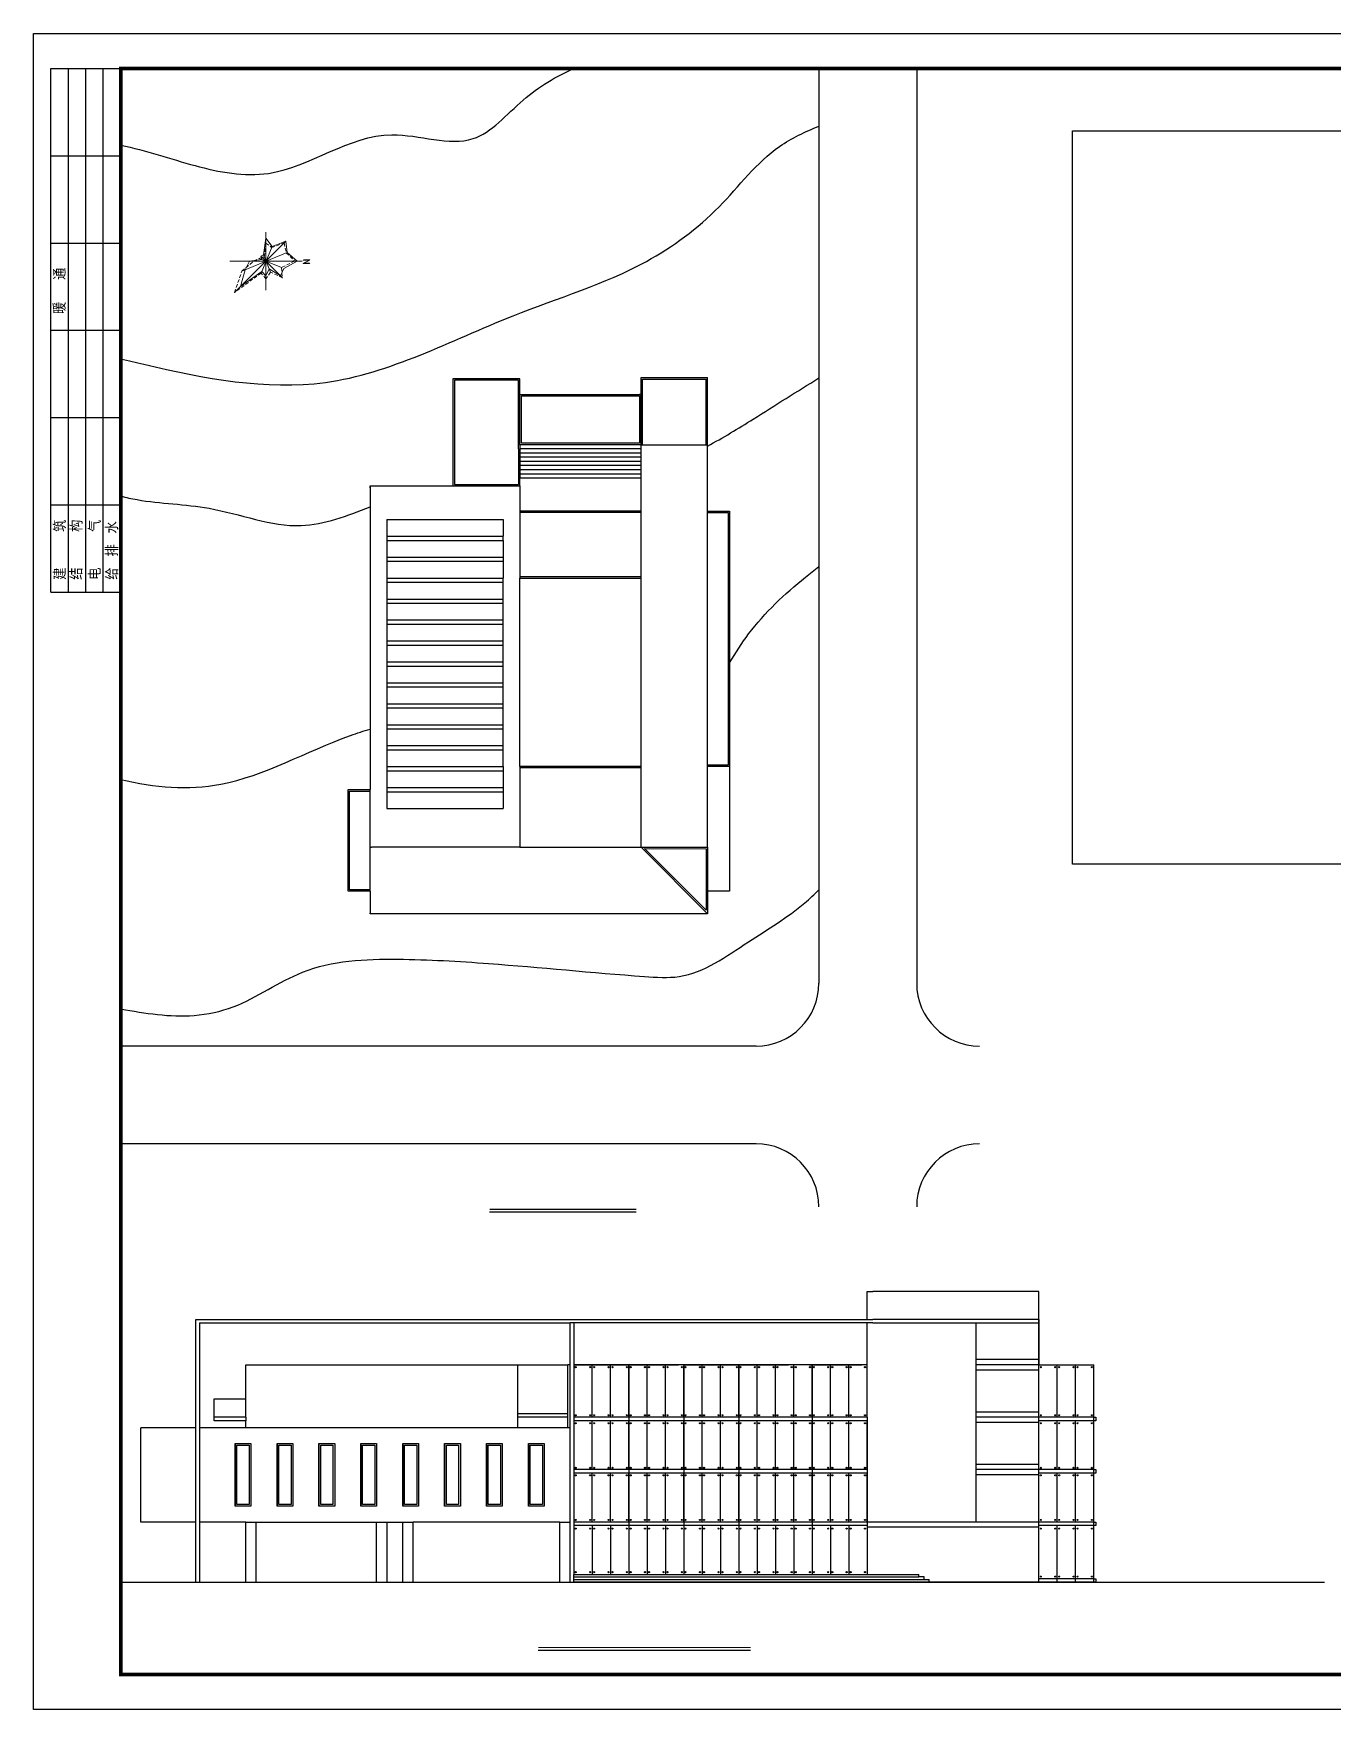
# Model space of a CAD drawing. Extents: x 368934 to 515747, y 80531 to 178176.
# Drawn here: x 443615 to 480827, y 130119 to 178119 of the extents above; entities that cross this region are included whole.
import ezdxf

# ---------------------------------------------------------------- set-up
doc = ezdxf.new("R2010")
doc.units = 0
doc.header["$LTSCALE"] = 1000
doc.header["$MEASUREMENT"] = 0
doc.linetypes.add('HIDDEN', pattern=[0.375, 0.25, -0.125])
doc.layers.get('0').update_dxf_attribs({"linetype": 'CONTINUOUS'})
doc.layers.add('PUB_DIM', color=3, linetype='CONTINUOUS')
doc.layers.add('PUB_TITLE', color=4, linetype='CONTINUOUS')
doc.styles.add('HZ', font='txt', dxfattribs={"bigfont": 'hztxt'})
doc.styles.get("Standard").update_dxf_attribs({"font": 'GBENOR', "bigfont": 'GBCBIG'})

# ---------------------------------------------------------------- blocks, each defined once
blk = doc.blocks.new('_LABEL1')
for p, q in [((-150, 20), (-75, 20)), ((-150, 20), (-150, 0)), ((-125, 20), (-125, 0)), ((-100, 20), (-100, 0)), ((-75, 20), (-75, 0)), ((-75, 20), (-75, 0)), ((-75, 20), (0, 20)), ((-50, 20), (-50, 0)), ((-25, 20), (-25, 0)), ((0, 20), (0, 0)), ((-150, 15), (-75, 15)), ((-75, 15), (0, 15)), ((-150, 10), (-75, 10)), ((-75, 10), (0, 10)), ((-150, 5), (-75, 5)), ((-75, 5), (0, 5)), ((-150, 0), (-75, 0)), ((-75, 0), (0, 0))]:
    blk.add_line(p, q)
at = {"style": 'HZ'}
for s, p in [('建   筑', (-146.45, 15.65)), ('暖  通', (-70.35, 15.73)), ('结   构', (-146.45, 10.91)), ('电   气', (-146.45, 5.65)), ('给 排 水', (-146.45, 0.73))]:
    blk.add_text(s, height=3.509, dxfattribs=at).set_placement(p)
blk = doc.blocks.new('$lib2d$00000473')
at = {"lineweight": 20}
for p, q in [((0, 2584), (0, -2584)), ((-1426, 1426), (2250, -2250)), ((-627, 1513), (716, -1729)), ((-1048, 434), (850, -352)), ((-445, -184), (789, 327)), ((-365, -365), (1182, 1182)), ((-197, -476), (462, 1114)), ((-2077, 0), (2077, 0))]:
    blk.add_line(p, q, dxfattribs=at)
blk.add_lwpolyline([(0, 2244), (532, 1284), (1053, 1053), (544, 225), (1047, 0), (730, -303), (1825, -1825), (621, -1499), (0, -1172), (-118, -284), (-365, -365), (-445, -184), (-1642, 0), (-1048, 434), (-1426, 1426), (-627, 1513)], close=True, dxfattribs=at)
at = {"linetype": 'HIDDEN', "lineweight": 20}
blk.add_lwpolyline([(-9, 2055), (462, 1114), (1182, 1182), (789, 327), (1266, 0), (850, -352), (2250, -2250), (716, -1729), (-6, -875), (-197, -476), (-278, -278), (-291, -121), (-1296, 0), (-976, 404), (-1302, 1302), (-605, 1457)], close=True, dxfattribs=at)
at = {"lineweight": 20}
for p in [(-169, 2669), (-144, 2644), (-119, 2619)]:
    blk.add_text('N', height=500, dxfattribs=at).set_placement(p)
at = {"lineweight": 20, "width": 0.8, "flags": 9}
for tag in ['XSIZE', 'YSIZE']:
    blk.add_attdef(tag, (0, 0), '', height=0.5, dxfattribs=at)

msp = doc.modelspace()

# ---------------------------------------------------------------- linework, layer by layer
for p, q in [((446115, 149119), (446115, 177119)), ((446115, 149119), (446115, 177119)), ((446115, 177119), (466115, 177119)), ((446115, 177119), (466115, 177119)), ((466115, 177119), (466115, 150919)), ((468915, 177119), (468915, 150919)), ((457551, 168233), (455631, 168233)), ((455631, 168233), (455631, 165163)), ((457511, 168193), (455671, 168193)), ((455671, 168193), (455671, 165203)), ((457511, 166223), (457511, 168193)), ((457551, 167783), (457551, 168233)), ((461019, 166343), (461019, 168263)), ((461019, 168263), (462921, 168263)), ((461059, 166343), (461059, 168223)), ((461059, 168223), (462881, 168223)), ((462881, 166343), (462881, 168223)), ((462921, 154812), (462921, 168263)), ((457551, 166343), (457551, 167783)), ((457551, 167783), (461019, 167783)), ((457591, 166383), (457591, 167743)), ((457591, 167743), (460979, 167743)), ((461019, 167783), (460979, 167783)), ((460979, 167743), (460979, 166383)), ((461019, 167783), (461007, 167783)), ((457511, 166223), (457511, 166103)), ((457511, 166103), (457511, 165203)), ((457551, 166343), (457551, 166223)), ((461019, 166343), (457551, 166343)), ((457551, 166223), (457551, 166103)), ((461019, 166223), (457551, 166223)), ((457551, 166103), (457551, 165983)), ((461019, 166103), (457551, 166103)), ((460979, 166383), (457591, 166383)), ((461019, 154813), (461019, 166343)), ((461019, 166343), (462921, 166343)), ((457551, 165983), (457551, 165863)), ((461019, 165983), (457551, 165983)), ((457551, 165863), (457551, 165743)), ((461019, 165863), (457551, 165863)), ((457551, 165743), (457551, 165623)), ((461019, 165743), (457551, 165743)), ((457551, 165623), (457551, 165503)), ((461019, 165623), (457551, 165623)), ((453261, 165163), (453261, 156463)), ((453261, 165163), (455631, 165163)), ((453261, 165103), (453261, 165163)), ((455631, 165163), (457551, 165163)), ((455671, 165203), (457511, 165203)), ((457551, 165503), (457551, 165383)), ((461019, 165503), (457551, 165503)), ((461019, 165383), (457551, 165383)), ((457551, 165163), (457551, 165383)), ((457551, 165163), (457551, 164443)), ((453741, 164203), (455631, 164203)), ((453741, 164203), (453741, 163723)), ((455631, 164203), (457071, 164203)), ((457071, 164203), (457071, 163723)), ((457551, 164443), (457551, 162523)), ((461019, 164443), (457551, 164443)), ((461019, 164403), (457551, 164403)), ((461031, 164443), (461019, 164443)), ((462906, 164443), (462946, 164443)), ((462946, 164403), (462921, 164403)), ((462946, 164443), (463551, 164443)), ((462946, 164403), (463511, 164403)), ((463511, 164403), (463511, 157163)), ((463551, 164443), (463551, 157123)), ((453741, 163723), (453741, 163603)), ((453741, 163723), (455631, 163723)), ((455631, 163723), (457071, 163723)), ((457071, 163603), (457071, 163723)), ((453741, 163603), (453741, 156463)), ((453741, 163603), (455631, 163603)), ((455631, 163603), (457071, 163603)), ((457071, 163603), (457071, 162523)), ((453741, 163123), (455631, 163123)), ((453741, 163003), (455631, 163003)), ((455631, 163123), (457071, 163123)), ((455631, 163003), (457071, 163003)), ((453741, 162523), (455631, 162523)), ((453741, 162523), (455631, 162523)), ((453741, 162403), (455631, 162403)), ((455631, 162523), (457071, 162523)), ((455631, 162523), (457071, 162523)), ((455631, 162403), (457071, 162403)), ((457071, 157123), (457071, 162523)), ((457551, 162563), (461019, 162563)), ((457551, 157123), (457551, 162523)), ((457551, 162523), (461019, 162523)), ((453741, 161923), (455631, 161923)), ((453741, 161803), (455631, 161803)), ((455631, 161923), (457071, 161923)), ((455631, 161803), (457071, 161803)), ((453741, 161323), (455631, 161323)), ((453741, 161323), (455631, 161323)), ((455631, 161323), (457071, 161323)), ((455631, 161323), (457071, 161323)), ((453741, 161203), (455631, 161203)), ((455631, 161203), (457071, 161203)), ((453741, 160723), (455631, 160723)), ((453741, 160603), (455631, 160603)), ((455631, 160723), (457071, 160723)), ((455631, 160603), (457071, 160603)), ((453741, 160123), (455631, 160123)), ((453741, 160123), (455631, 160123)), ((453741, 160003), (455631, 160003)), ((455631, 160123), (457071, 160123)), ((455631, 160123), (457071, 160123)), ((455631, 160003), (457071, 160003)), ((453741, 159523), (455631, 159523)), ((453741, 159403), (455631, 159403)), ((455631, 159523), (457071, 159523)), ((455631, 159403), (457071, 159403)), ((453741, 158923), (455631, 158923)), ((453741, 158923), (455631, 158923)), ((455631, 158923), (457071, 158923)), ((455631, 158923), (457071, 158923)), ((453741, 158803), (455631, 158803)), ((455631, 158803), (457071, 158803)), ((453741, 158323), (455631, 158323)), ((453741, 158323), (455631, 158323)), ((453741, 158203), (455631, 158203)), ((455631, 158323), (457071, 158323)), ((455631, 158323), (457071, 158323)), ((455631, 158203), (457071, 158203)), ((453741, 157723), (455631, 157723)), ((453741, 157603), (455631, 157603)), ((455631, 157723), (457071, 157723)), ((455631, 157603), (457071, 157603)), ((453741, 157123), (455631, 157123)), ((453741, 157123), (455631, 157123)), ((453741, 157123), (455631, 157123)), ((453741, 157003), (455631, 157003)), ((455631, 157123), (457071, 157123)), ((455631, 157123), (457071, 157123)), ((455631, 157123), (457071, 157123)), ((455631, 157003), (457071, 157003)), ((457071, 157123), (457071, 155923)), ((461019, 157123), (457551, 157123)), ((457551, 157123), (457551, 154813)), ((461019, 157083), (457551, 157083)), ((462921, 157123), (462927, 157123)), ((463511, 157163), (462927, 157163)), ((463551, 157123), (462927, 157123)), ((463551, 157123), (463551, 153553)), ((453741, 156523), (455631, 156523)), ((455631, 156523), (457071, 156523)), ((452631, 153553), (452631, 156463)), ((452631, 156463), (453261, 156463)), ((452671, 153593), (452671, 156423)), ((452671, 156423), (453261, 156423)), ((453261, 154813), (453261, 156463)), ((453741, 156463), (453741, 155923)), ((453741, 156403), (455631, 156403)), ((455631, 156403), (457071, 156403)), ((453741, 155923), (455631, 155923)), ((455631, 155923), (457071, 155923)), ((453261, 154813), (453301, 154813)), ((453261, 153553), (453261, 154813)), ((457551, 154813), (453301, 154813)), ((457551, 154813), (461019, 154813)), ((462921, 152911), (461019, 154813)), ((461019, 154813), (462017, 154813)), ((461019, 154813), (462881, 154812)), ((462881, 153007), (461115, 154773)), ((461115, 154773), (462881, 154772)), ((462873, 154812), (462921, 154812)), ((462881, 154772), (462881, 153553)), ((462921, 154812), (462921, 153553)), ((453261, 153553), (452631, 153553)), ((453261, 153593), (452671, 153593)), ((453261, 153553), (453261, 152923)), ((462881, 153553), (462881, 153007)), ((463551, 153553), (462921, 153553)), ((462921, 153553), (462921, 152911)), ((453261, 152911), (453261, 152923)), ((453261, 152923), (453261, 152923)), ((453301, 152911), (453261, 152911)), ((453301, 152911), (453301, 152923)), ((453301, 152923), (453301, 152923)), ((462921, 152911), (453301, 152911)), ((464315, 149119), (446115, 149119)), ((464315, 149119), (446115, 149119)), ((464315, 146319), (446115, 146319)), ((467492, 141288), (467492, 142088)), ((467492, 142088), (467568, 142088)), ((467568, 142088), (467662, 142088)), ((472418, 142088), (467662, 142088)), ((472418, 141188), (472418, 142088)), ((472418, 141288), (472418, 142088)), ((472418, 142088), (472418, 142088)), ((448268, 141288), (467662, 141288)), ((448268, 141188), (448268, 141288)), ((448268, 138188), (448268, 141188)), ((448368, 141188), (458993, 141188)), ((448368, 141188), (448368, 138188)), ((459093, 141188), (458993, 141188)), ((458993, 139988), (458993, 141188)), ((467662, 141188), (459093, 141188)), ((459093, 141188), (459093, 139988)), ((467492, 139988), (467492, 141188)), ((472418, 141288), (467662, 141288)), ((467662, 141188), (472418, 141188)), ((470618, 135488), (470618, 141188)), ((472418, 141288), (472418, 141188)), ((472418, 133763), (472418, 141188)), ((472418, 141188), (472418, 139988)), ((449693, 139988), (457493, 139988)), ((449693, 138488), (449693, 139988)), ((457493, 138588), (457493, 139988)), ((457493, 139988), (458918, 139988)), ((458918, 138588), (458918, 139988)), ((458993, 139988), (458918, 139988)), ((458993, 138188), (458993, 139988)), ((467492, 139988), (459093, 139988)), ((459093, 139988), (459093, 133988)), ((459093, 139988), (459093, 139988)), ((459093, 139988), (459168, 139988)), ((459168, 139988), (460668, 139988)), ((459618, 138488), (459618, 139988)), ((460143, 138488), (460143, 139988)), ((460593, 139988), (462093, 139988)), ((460668, 138488), (460668, 139988)), ((460668, 139988), (460668, 133988)), ((461193, 138488), (461193, 139988)), ((461718, 138488), (461718, 139988)), ((462243, 138488), (462243, 139988)), ((462243, 139988), (462243, 133988)), ((462243, 139988), (462318, 139988)), ((462243, 139988), (462243, 139988)), ((462318, 139988), (463818, 139988)), ((462768, 138488), (462768, 139988)), ((463293, 138488), (463293, 139988)), ((463743, 139988), (465243, 139988)), ((463818, 138488), (463818, 139988)), ((463818, 139988), (463818, 133988)), ((464342, 138488), (464342, 139988)), ((464867, 138488), (464867, 139988)), ((465392, 138488), (465392, 139988)), ((465392, 138488), (465392, 139988)), ((465843, 139988), (467343, 139988)), ((465917, 138488), (465917, 139988)), ((465917, 139988), (465917, 133988)), ((466442, 138488), (466442, 139988)), ((466967, 138488), (466967, 139988)), ((467492, 138488), (467492, 139988)), ((472418, 140138), (470618, 140138)), ((472418, 139988), (470618, 139988)), ((472418, 139838), (470618, 139838)), ((472418, 139988), (472493, 139988)), ((472418, 139988), (472418, 139988)), ((472493, 139988), (473993, 139988)), ((472943, 138488), (472943, 139988)), ((473468, 138488), (473468, 139988)), ((473993, 133763), (473993, 139988)), ((448793, 138488), (448793, 139013)), ((448793, 139013), (449693, 139013)), ((448793, 138388), (448793, 138488)), ((449693, 138488), (448793, 138488)), ((449693, 138388), (448793, 138388)), ((449693, 138488), (449693, 138388)), ((449693, 138188), (449693, 138388)), ((458918, 138588), (457493, 138588)), ((457493, 138488), (457493, 138588)), ((457493, 138188), (457493, 138488)), ((458918, 138488), (457493, 138488)), ((458918, 138488), (458918, 138588)), ((458918, 138188), (458918, 138488)), ((467492, 138488), (459093, 138488)), ((460668, 138488), (459093, 138488)), ((467492, 138388), (459093, 138388)), ((460668, 138388), (459093, 138388)), ((459618, 136988), (459618, 138388)), ((460143, 136988), (460143, 138388)), ((462093, 138488), (460593, 138488)), ((460668, 136988), (460668, 138388)), ((461193, 136988), (461193, 138388)), ((461718, 136988), (461718, 138388)), ((463818, 138488), (462243, 138488)), ((463818, 138388), (462243, 138388)), ((462243, 136988), (462243, 138388)), ((462768, 136988), (462768, 138388)), ((463293, 136988), (463293, 138388)), ((465243, 138488), (463743, 138488)), ((463818, 136988), (463818, 138388)), ((464342, 136988), (464342, 138388)), ((464867, 136988), (464867, 138388)), ((465392, 136988), (465392, 138388)), ((465392, 136988), (465392, 138388)), ((467343, 138488), (465843, 138488)), ((465917, 136988), (465917, 138388)), ((466442, 136988), (466442, 138388)), ((466967, 136988), (466967, 138388)), ((467492, 138488), (467492, 133988)), ((467492, 136988), (467492, 138388)), ((472418, 138638), (470618, 138638)), ((472418, 138488), (470618, 138488)), ((472418, 138338), (470618, 138338)), ((473993, 138488), (472418, 138488)), ((473993, 138388), (472418, 138388)), ((472943, 136988), (472943, 138388)), ((473468, 136988), (473468, 138388)), ((473993, 138488), (474043, 138488)), ((474043, 138388), (473993, 138388)), ((474043, 138488), (474043, 138388)), ((448268, 138188), (446693, 138188)), ((446693, 135488), (446693, 138188)), ((448268, 133763), (448268, 138188)), ((448268, 135488), (448268, 138188)), ((449693, 138188), (448368, 138188)), ((448368, 138188), (448368, 135488)), ((457493, 138188), (449693, 138188)), ((458918, 138188), (457493, 138188)), ((458993, 138188), (458918, 138188)), ((458993, 135488), (458993, 138188)), ((449393, 137738), (449393, 135938)), ((449843, 137738), (449843, 135938)), ((450593, 137738), (450593, 135938)), ((451043, 137738), (451043, 135938)), ((451793, 137738), (451793, 135938)), ((452243, 137738), (452243, 135938)), ((452993, 137738), (452993, 135938)), ((453443, 137738), (453443, 135938)), ((454193, 137738), (454193, 135938)), ((454643, 137738), (454643, 135938)), ((455393, 137738), (455393, 135938)), ((455843, 137738), (455843, 135938)), ((456593, 137738), (456593, 135938)), ((457043, 137738), (457043, 135938)), ((457793, 137738), (457793, 135938)), ((467492, 136988), (459093, 136988)), ((460668, 136988), (459093, 136988)), ((467492, 136888), (459093, 136888)), ((460668, 136888), (459093, 136888)), ((459618, 135488), (459618, 136888)), ((460143, 135488), (460143, 136888)), ((460668, 135488), (460668, 136888)), ((461193, 135488), (461193, 136888)), ((461718, 135488), (461718, 136888)), ((463818, 136988), (462243, 136988)), ((463818, 136888), (462243, 136888)), ((462243, 135488), (462243, 136888)), ((462768, 135488), (462768, 136888)), ((463293, 135488), (463293, 136888)), ((463818, 135488), (463818, 136888)), ((464342, 135488), (464342, 136888)), ((464867, 135488), (464867, 136888)), ((465392, 135488), (465392, 136888)), ((465392, 135488), (465392, 136888)), ((465917, 135488), (465917, 136888)), ((466442, 135488), (466442, 136888)), ((466967, 135488), (466967, 136888)), ((467492, 135488), (467492, 136888)), ((472418, 137138), (470618, 137138)), ((472418, 136988), (470618, 136988)), ((472418, 136838), (470618, 136838)), ((473993, 136988), (472418, 136988)), ((473993, 136888), (472418, 136888)), ((472943, 135488), (472943, 136888)), ((473468, 135488), (473468, 136888)), ((473993, 136988), (474043, 136988)), ((474043, 136888), (473993, 136888)), ((474043, 136988), (474043, 136888)), ((448268, 135488), (446693, 135488)), ((448268, 133763), (448268, 135488)), ((449693, 135488), (448368, 135488)), ((448368, 135488), (448368, 133763)), ((449693, 135488), (449993, 135488)), ((449693, 133763), (449693, 135488)), ((449993, 135488), (453443, 135488)), ((449993, 133763), (449993, 135488)), ((453443, 135488), (453743, 135488)), ((453443, 133763), (453443, 135488)), ((453743, 133763), (453743, 135488)), ((453743, 135488), (454193, 135488)), ((454193, 133763), (454193, 135488)), ((454193, 135488), (454493, 135488)), ((454493, 133763), (454493, 135488)), ((458693, 135488), (454493, 135488)), ((458693, 133763), (458693, 135488)), ((458693, 135488), (458993, 135488)), ((458993, 133763), (458993, 135488)), ((467492, 135488), (459093, 135488)), ((460668, 135488), (459093, 135488)), ((467492, 135388), (459093, 135388)), ((460668, 135388), (459093, 135388)), ((459618, 135388), (459618, 133988)), ((460143, 135388), (460143, 133988)), ((462243, 135488), (460668, 135488)), ((460668, 135388), (460668, 133988)), ((462243, 135388), (460668, 135388)), ((461193, 135388), (461193, 133988)), ((461718, 135388), (461718, 133988)), ((463818, 135488), (462243, 135488)), ((463818, 135388), (462243, 135388)), ((462243, 135388), (462243, 133988)), ((462768, 135388), (462768, 133988)), ((463293, 135388), (463293, 133988)), ((465392, 135488), (463817, 135488)), ((465392, 135388), (463817, 135388)), ((463818, 135388), (463818, 133988)), ((464342, 135388), (464342, 133988)), ((464867, 135388), (464867, 133988)), ((465392, 135388), (465392, 133988)), ((465392, 135388), (465392, 133988)), ((467492, 135488), (465917, 135488)), ((465917, 135388), (465917, 133988)), ((467492, 135388), (465917, 135388)), ((466442, 135388), (466442, 133988)), ((466967, 135388), (466967, 133988)), ((470618, 135488), (467492, 135488)), ((467492, 135388), (467492, 133988)), ((472418, 135488), (470618, 135488)), ((473993, 135488), (472418, 135488)), ((473993, 135388), (472418, 135388)), ((472943, 133763), (472943, 135388)), ((473468, 133763), (473468, 135388)), ((473993, 133763), (473993, 135488)), ((473993, 135488), (474043, 135488)), ((474043, 135388), (473993, 135388)), ((474043, 135488), (474043, 135388)), ((470618, 135338), (467492, 135338)), ((472418, 135338), (470618, 135338)), ((459093, 133988), (467662, 133988)), ((459093, 133913), (459093, 133988)), ((467662, 133988), (468977, 133988)), ((468977, 133913), (468977, 133988)), ((446115, 133763), (480599, 133763)), ((448268, 133763), (448368, 133763)), ((448368, 133763), (449693, 133763)), ((449693, 133763), (449993, 133763)), ((449993, 133763), (453443, 133763)), ((453443, 133763), (453743, 133763)), ((453743, 133763), (454193, 133763)), ((454193, 133763), (454493, 133763)), ((454493, 133763), (458693, 133763)), ((458693, 133763), (458993, 133763)), ((458993, 133763), (459093, 133763)), ((459093, 133913), (468977, 133913)), ((459093, 133838), (459093, 133913)), ((459093, 133838), (469127, 133838)), ((459093, 133763), (459093, 133838)), ((469277, 133763), (459093, 133763)), ((469127, 133913), (468977, 133913)), ((469127, 133838), (469127, 133913)), ((469127, 133838), (469277, 133838)), ((469277, 133763), (469277, 133838)), ((472418, 133763), (469277, 133763)), ((472418, 133763), (470618, 133763)), ((473993, 133863), (472418, 133863)), ((472418, 133763), (473993, 133763)), ((473993, 133763), (472418, 133763)), ((473993, 133863), (474043, 133863)), ((474043, 133763), (473993, 133763)), ((474043, 133863), (474043, 133763))]:
    msp.add_line(p, q)
for points in [[(449393, 137738), (449843, 137738), (449843, 135938), (449393, 135938)], [(449443, 137688), (449793, 137688), (449793, 135988), (449443, 135988)], [(450593, 137738), (451043, 137738), (451043, 135938), (450593, 135938)], [(450643, 137688), (450993, 137688), (450993, 135988), (450643, 135988)], [(451793, 137738), (452243, 137738), (452243, 135938), (451793, 135938)], [(451843, 137688), (452193, 137688), (452193, 135988), (451843, 135988)], [(452993, 137738), (453443, 137738), (453443, 135938), (452993, 135938)], [(453043, 137688), (453393, 137688), (453393, 135988), (453043, 135988)], [(454193, 137738), (454643, 137738), (454643, 135938), (454193, 135938)], [(454243, 137688), (454593, 137688), (454593, 135988), (454243, 135988)], [(455393, 137738), (455843, 137738), (455843, 135938), (455393, 135938)], [(455443, 137688), (455793, 137688), (455793, 135988), (455443, 135988)], [(456593, 137738), (457043, 137738), (457043, 135938), (456593, 135938)], [(456643, 137688), (456993, 137688), (456993, 135988), (456643, 135988)], [(457793, 137738), (458243, 137738), (458243, 135938), (457793, 135938)], [(457843, 137688), (458193, 137688), (458193, 135988), (457843, 135988)]]:
    msp.add_lwpolyline(points, close=True)
for centre in [(459146, 139923), (459558, 139923), (459673, 139923), (460085, 139923), (460199, 139923), (460611, 139923), (460721, 139923), (461133, 139923), (461248, 139923), (461660, 139923), (461774, 139923), (462186, 139923), (462296, 139923), (462708, 139923), (462823, 139923), (463235, 139923), (463349, 139923), (463760, 139923), (463871, 139923), (464282, 139923), (464398, 139923), (464810, 139923), (464924, 139923), (465335, 139923), (465335, 139923), (465449, 139923), (465860, 139923), (465971, 139923), (466382, 139923), (466498, 139923), (466909, 139923), (467024, 139923), (467435, 139923), (472471, 139923), (472883, 139923), (472998, 139923), (473410, 139923), (473524, 139923), (473936, 139923), (459146, 138547), (459146, 138316), (459558, 138547), (459558, 138316), (459673, 138547), (459673, 138316), (460085, 138547), (460085, 138316), (460199, 138547), (460199, 138316), (460611, 138547), (460611, 138316), (460721, 138547), (460721, 138316), (461133, 138547), (461133, 138316), (461248, 138547), (461248, 138316), (461660, 138547), (461660, 138316), (461774, 138547), (461774, 138316), (462186, 138547), (462186, 138316), (462296, 138547), (462296, 138316), (462708, 138547), (462708, 138316), (462823, 138547), (462823, 138316), (463235, 138547), (463235, 138316), (463349, 138547), (463349, 138316), (463760, 138547), (463760, 138316), (463871, 138547), (463871, 138316), (464282, 138547), (464282, 138316), (464398, 138547), (464398, 138316), (464810, 138547), (464810, 138316), (464924, 138547), (464924, 138316), (465335, 138547), (465335, 138547), (465335, 138316), (465335, 138316), (465449, 138547), (465449, 138316), (465860, 138547), (465860, 138316), (465971, 138547), (465971, 138316), (466382, 138547), (466382, 138316), (466498, 138547), (466498, 138316), (466909, 138547), (466909, 138316), (467024, 138547), (467024, 138316), (467435, 138547), (467435, 138316), (472471, 138547), (472471, 138316), (472883, 138547), (472883, 138316), (472998, 138547), (472998, 138316), (473410, 138547), (473410, 138316), (473524, 138547), (473524, 138316), (473936, 138547), (473936, 138316), (459146, 137039), (459146, 136825), (459558, 137039), (459558, 136825), (459673, 137039), (459673, 136825), (460085, 137039), (460085, 136825), (460199, 137039), (460199, 136825), (460611, 137039), (460611, 136825), (460721, 137039), (460721, 136825), (461133, 137039), (461133, 136825), (461248, 137039), (461248, 136825), (461660, 137039), (461660, 136825), (461774, 137039), (461774, 136825), (462186, 137039), (462186, 136825), (462296, 137039), (462296, 136825), (462708, 137039), (462708, 136825), (462823, 137039), (462823, 136825), (463235, 137039), (463235, 136825), (463349, 137039), (463349, 136825), (463760, 137039), (463760, 136825), (463871, 137039), (463871, 136825), (464282, 137039), (464282, 136825), (464398, 137039), (464398, 136825), (464810, 137039), (464810, 136825), (464924, 137039), (464924, 136825), (465335, 137039), (465335, 137039), (465335, 136825), (465335, 136825), (465449, 137039), (465449, 136825), (465860, 137039), (465860, 136825), (465971, 137039), (465971, 136825), (466382, 137039), (466382, 136825), (466498, 137039), (466498, 136825), (466909, 137039), (466909, 136825), (467024, 137039), (467024, 136825), (467435, 137039), (467435, 136825), (472471, 137039), (472471, 136825), (472883, 137039), (472883, 136825), (472998, 137039), (472998, 136825), (473410, 137039), (473410, 136825), (473524, 137039), (473524, 136825), (473936, 137039), (473936, 136825), (459146, 135547), (459558, 135547), (459673, 135547), (460085, 135547), (460199, 135547), (460611, 135547), (460721, 135547), (461133, 135547), (461248, 135547), (461660, 135547), (461774, 135547), (462186, 135547), (462296, 135547), (462708, 135547), (462823, 135547), (463235, 135547), (463349, 135547), (463760, 135547), (463871, 135547), (464282, 135547), (464398, 135547), (464810, 135547), (464924, 135547), (465335, 135547), (465335, 135547), (465449, 135547), (465860, 135547), (465971, 135547), (466382, 135547), (466498, 135547), (466909, 135547), (467024, 135547), (467435, 135547), (472471, 135547), (472883, 135547), (472998, 135547), (473410, 135547), (473524, 135547), (473936, 135547), (459146, 135299), (459558, 135299), (459673, 135299), (460085, 135299), (460199, 135299), (460611, 135299), (460721, 135299), (461133, 135299), (461248, 135299), (461660, 135299), (461774, 135299), (462186, 135299), (462296, 135299), (462708, 135299), (462823, 135299), (463235, 135299), (463349, 135299), (463760, 135299), (463871, 135299), (464282, 135299), (464398, 135299), (464810, 135299), (464924, 135299), (465335, 135299), (465335, 135299), (465449, 135299), (465860, 135299), (465971, 135299), (466382, 135299), (466498, 135299), (466909, 135299), (467024, 135299), (467435, 135299), (472471, 135299), (472883, 135299), (472998, 135299), (473410, 135299), (473524, 135299), (473936, 135299), (459146, 134052), (459558, 134052), (459673, 134052), (460085, 134052), (460199, 134052), (460611, 134052), (460721, 134052), (461133, 134052), (461248, 134052), (461660, 134052), (461774, 134052), (462186, 134052), (462296, 134052), (462708, 134052), (462823, 134052), (463235, 134052), (463349, 134052), (463760, 134052), (463871, 134052), (464282, 134052), (464398, 134052), (464810, 134052), (464924, 134052), (465335, 134052), (465335, 134052), (465449, 134052), (465860, 134052), (465971, 134052), (466382, 134052), (466498, 134052), (466909, 134052), (467024, 134052), (467435, 134052), (472471, 133925), (472883, 133925), (472998, 133925), (473410, 133925), (473524, 133925), (473936, 133925)]:
    msp.add_circle(centre, 15)
for centre, start, end in [((464315, 150919), 270, 0), ((464315, 150919), 270, 0), ((470715, 150919), 180, 270), ((464315, 144519), 0, 90), ((470715, 144519), 90, 180)]:
    msp.add_arc(centre, 1800, start, end)
for points, knots in [([(446115, 174917), (446850, 174775), (448165, 174294), (450935, 173771), (453308, 175776), (456189, 174617), (457575, 176295), (458586, 176894), (459107, 177119)], [22440.536322, 22440.536322, 22440.536322, 22440.536322, 33530.643192, 44094.760406, 62632.019303, 74257.22382, 83323.946447, 91914.268061, 91914.268061, 91914.268061, 91914.268061]), ([(446115, 168804), (446334, 168751), (448275, 168286), (452230, 167515), (456821, 170005), (460804, 171184), (463309, 173018), (464580, 174783), (465721, 175302), (466115, 175470)], [29907.906947, 29907.906947, 29907.906947, 29907.906947, 33240.479563, 59389.561994, 87916.573262, 108530.331221, 121536.708394, 133798.00795, 140158.319785, 140158.319785, 140158.319785, 140158.319785]), ([(462921, 166302), (463370, 166542), (464434, 167193), (465483, 167870), (466115, 168254)], [97536.628293, 97536.628293, 97536.628293, 97536.628293, 105156.101051, 116255.084252, 116255.084252, 116255.084252, 116255.084252]), ([(446115, 164870), (446270, 164831), (447095, 164649), (448855, 164642), (451101, 163716), (452602, 164307), (453261, 164561)], [11539.467191, 11539.467191, 11539.467191, 11539.467191, 13953.8218, 24337.799409, 37764.390596, 48104.528195, 48104.528195, 48104.528195, 48104.528195]), ([(463551, 160097), (463728, 160377), (464320, 161317), (465255, 162175), (465986, 162754), (466115, 162854)], [110898.604563, 110898.604563, 110898.604563, 110898.604563, 115803.236532, 127315.897202, 129769.968502, 129769.968502, 129769.968502, 129769.968502]), ([(446115, 156751), (447089, 156528), (449329, 156332), (451592, 157657), (453073, 158143), (453261, 158198)], [17199.298558, 17199.298558, 17199.298558, 17199.298558, 32055.22268, 51933.18397, 54806.159775, 54806.159775, 54806.159775, 54806.159775]), ([(446115, 150181), (446817, 150063), (447897, 149873), (449715, 150269), (451398, 151535), (454020, 151655), (457275, 151458), (459933, 151192), (462543, 151011), (464023, 152099), (465372, 152893), (465984, 153464), (466115, 153595)], [23054.780606, 23054.780606, 23054.780606, 23054.780606, 33630.271721, 39347.338936, 50438.863732, 64207.673118, 77245.018282, 99646.756122, 104607.750665, 115699.27546, 125502.013465, 128292.545844, 128292.545844, 128292.545844, 128292.545844])]:
    msp.add_open_spline(points, degree=3, knots=knots)
at = {"layer": 'PUB_DIM', "const_width": 35}
for points in [[(456679, 144445), (460882, 144445)], [(458076, 131894), (464156, 131894)]]:
    msp.add_lwpolyline(points, dxfattribs=at)
at = {"layer": 'PUB_DIM'}
for points in [[(456679, 144370), (460882, 144370)], [(458076, 131819), (464156, 131819)]]:
    msp.add_lwpolyline(points, dxfattribs=at)
at = {"layer": 'PUB_TITLE'}
for points in [[(443615, 130119), (443615, 178119), (515615, 178119), (515615, 130119)], [(473380, 154331), (473380, 175331), (503080, 175331), (503080, 154331)]]:
    msp.add_lwpolyline(points, close=True, dxfattribs=at)
at = {"layer": 'PUB_TITLE', "const_width": 100}
msp.add_lwpolyline([(446115, 131119), (514615, 131119), (514615, 177119), (446115, 177119)], close=True, dxfattribs=at)

# ---------------------------------------------------------------- block references
at = {"xscale": 0.3999999999941792, "yscale": 0.3999999999941792, "zscale": 0.4, "rotation": 270}
msp.add_blockref('$lib2d$00000473', (450274, 171599), dxfattribs=at)
at = {"layer": 'PUB_TITLE', "xscale": 100, "yscale": 100, "zscale": 100, "rotation": 90}
msp.add_blockref('_LABEL1', (446115, 177119), dxfattribs=at)

doc.saveas('drawing.dxf')
